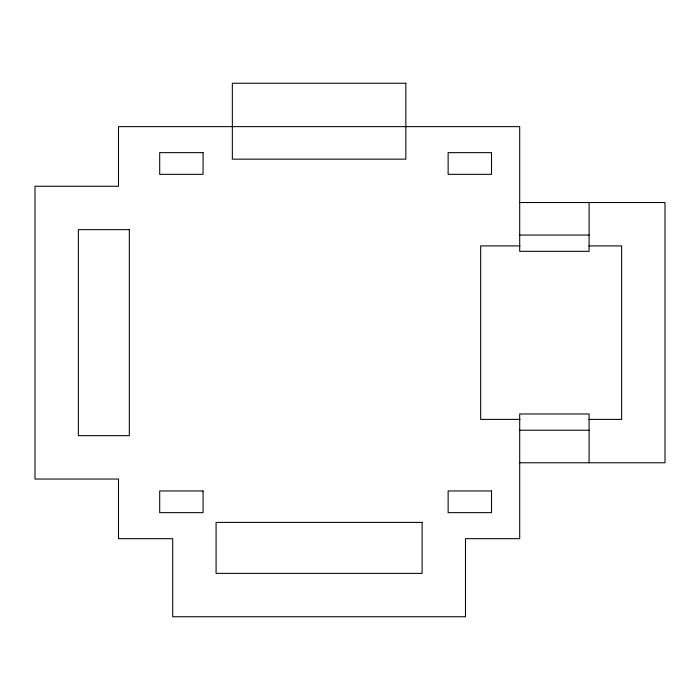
<?xml version="1.0" encoding="UTF-8"?>
<svg xmlns="http://www.w3.org/2000/svg" width="700" height="700" viewBox="0 0 700 700"><rect width="100%" height="100%" fill="white"/><g stroke="black" fill="none" stroke-linecap="round" stroke-linejoin="round"><path stroke-width="1.05" d="M519.697 202.528L665 202.528L665 462.77L519.697 462.77M519.697 235.06L589.094 235.06M520.004 245.901L480.664 245.901L480.664 419.396L520.004 419.396M588.84 245.901L621.626 245.901L621.626 419.396L588.84 419.396M519.697 430.238L589.094 430.238M589.094 202.528L589.094 251.326L519.697 251.326L519.697 126.63L118.492 126.63L118.492 186.261L35 186.261L35 479.036L118.492 479.036L118.492 538.676L172.707 538.676L172.707 616.744L465.483 616.744L465.483 538.676L519.697 538.676L519.697 413.98L589.094 413.98L589.094 462.77M405.842 83.256L232.348 83.256L232.348 159.154L405.842 159.154L405.842 83.256M203.07 152.653L159.696 152.653L159.696 174.335L203.07 174.335L203.07 152.653M491.505 152.653L448.131 152.653L448.131 174.335L491.505 174.335L491.505 152.653M129.334 229.635L78.374 229.635L78.374 435.662L129.334 435.662L129.334 229.635M203.07 490.963L159.696 490.963L159.696 512.654L203.07 512.654L203.07 490.963M491.505 490.963L448.131 490.963L448.131 512.654L491.505 512.654L491.505 490.963M422.109 522.41L216.081 522.41L216.081 573.37L422.109 573.37L422.109 522.41"/></g></svg>
